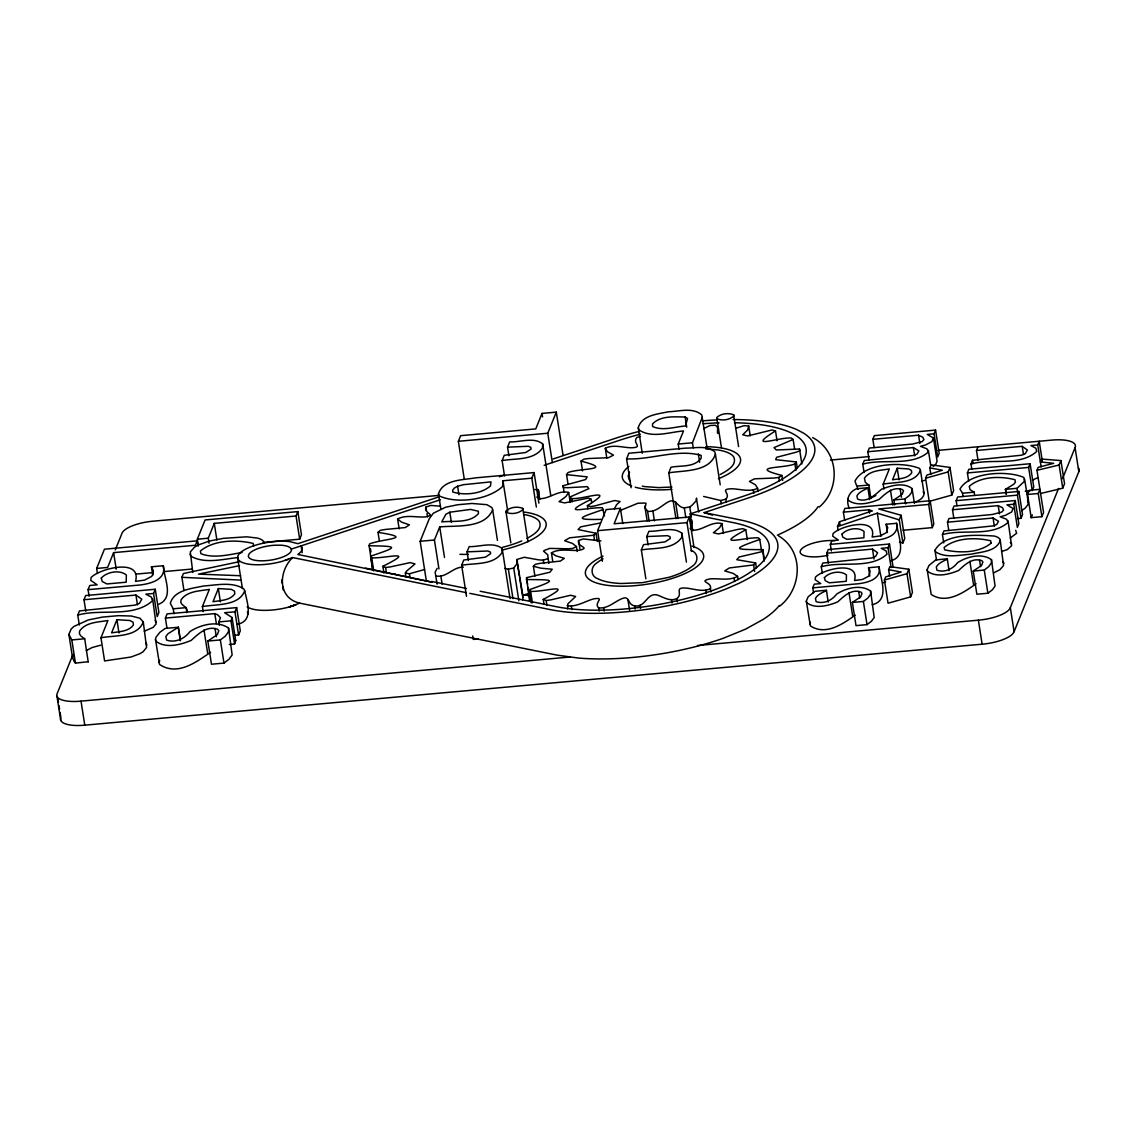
<?xml version="1.0" encoding="UTF-8"?>
<svg xmlns="http://www.w3.org/2000/svg" width="1136" height="1136" viewBox="0 0 1136 1136"><rect width="100%" height="100%" fill="white"/><g stroke="black" fill="none" stroke-linecap="round" stroke-linejoin="round"><path stroke-width="1.5" d="M228.563 628.109L228.506 631.772L225.397 636.075L220.356 639.923L207.831 641.045L211.466 664.233L223.977 663.097L229.018 659.249L232.142 654.947L228.563 628.109C217.516 620.228 200.632 624.63 190.024 631.531C184.671 638.645 175.413 643.175 166.623 640.108L165.87 636.487L168.014 633.718L178.38 627.242L165.231 628.421L159.793 632.383L156.03 637.225L155.49 639.511L159.565 664.475C177.386 676.417 196.315 662.061 210.586 652.263M870.616 591.075L870.574 594.284L867.819 598.076L863.388 601.455L852.369 602.449L856.004 625.624L867.024 624.63L871.454 621.25L874.195 617.473L870.616 591.075C860.889 584.117 846.036 587.994 836.692 594.071C831.992 600.333 823.856 604.324 816.117 601.626L815.449 598.431C819.454 590.592 838.496 588.931 814.881 591.345L808.065 596.925L806.319 601.1L810.337 625.851C825.588 636.018 842.983 623.92 855.238 615.101M849.345 508.516C845.667 500.635 848.294 492.257 856.359 488.835C879.96 486.421 860.918 488.082 856.913 495.921L857.581 499.116C867.464 502.978 874.89 494.827 881.621 489.176C890.837 485.711 903.532 481.877 912.08 488.565L912.038 491.789L909.297 495.566L904.867 498.945L893.847 499.939L894.614 504.909M991.487 559.665L991.43 562.888L988.689 566.665L984.259 570.059L973.24 571.053L976.861 594.227L987.88 593.233L992.31 589.84L995.065 586.062L991.487 559.665C981.76 552.721 966.892 556.597 957.563 562.675C952.848 568.923 944.712 572.927 936.973 570.229L936.305 567.034C940.324 559.196 959.352 557.535 935.752 559.934L928.921 565.515L927.175 569.69L931.208 594.44C946.444 604.622 963.853 592.509 976.094 583.705M874.138 447.598L872.846 439.32L874.337 435.642L935.567 430.104L934.062 433.796L927.274 434.406L933.451 438.056L931.989 441.535L925.684 444.929L920.444 446.334L927.019 448.876L928.311 452.085C911.143 466.995 883.07 458.22 862.778 464.198L864.084 472.477M953.8 518.044L952.508 509.766L953.999 506.074L1015.229 500.55L1013.738 504.242L1006.936 504.853L1013.113 508.502L1011.651 511.967L1005.346 515.361L1000.106 516.766L1006.681 519.308L1007.973 522.517C990.805 537.442 962.732 528.652 942.44 534.63L943.746 542.909M1008.03 520.785L1011.608 545.692L1007.277 549.611L1001.526 551.556M468.415 560.474L467.066 551.855L469.182 546.615C479.733 547.027 493.166 541.446 502.183 548.546L501.998 552.721C493.223 565.416 475.004 562.86 461.628 565.274L466.498 596.301M508.9 455.777L507.551 447.158L509.666 441.918C520.231 442.33 533.65 436.749 542.667 443.849L542.497 448.024C533.707 460.719 515.488 458.163 502.126 460.577L504.554 476.098M648.102 545.039L646.782 536.547L648.897 531.307C659.462 531.719 672.881 526.138 681.898 533.238L681.728 537.413C672.938 550.108 654.719 547.552 641.357 549.966L645.873 578.849M166.949 628.009L165.402 618.083L167.091 613.894L236.671 607.604L234.967 611.807L224.63 612.73L232.085 617.53L230.949 620.838L234.584 644.013L229.344 644.481M232.085 617.53L235.72 640.704L234.584 644.013M534.09 472.576L531.818 478.185L502.95 480.784L502.68 486.364C488.324 500.067 456.615 504.199 439.064 495.793L438.482 493.762C443.196 479.406 462.934 480.102 475.217 477.887L534.09 472.576L538.89 503.149M620.242 510.476L637.949 503.234L644.978 503.035L646.029 503.347L645.12 507.877L647.591 511.299C655.855 512.407 661.805 505.378 668.11 501.956C676.247 497.469 676.886 507.465 684.298 507.849L689.779 506.997L692.094 505.222L695.999 500.99L696.567 498.193M440.37 506.173L430.743 505.449L425.986 507.025C423.132 513.571 437.502 514.58 425.233 516.937C416.202 517.576 406.006 514.409 397.628 519.024L399.162 528.836M548.83 563.456L547.68 554.751L543.548 551.145L544.229 550.52L549.597 548.404L567.943 548.787L572.729 548.447L576.421 546.558L577.187 551.471M85.811 611.324L83.993 599.737L85.697 595.548L155.263 589.257L153.573 593.461L145.848 594.156L151.514 597.209L152.437 600.83C132.969 618.367 100.976 608.314 77.773 615.116L79.335 625.041M152.622 598.913L156.072 624.005L153.062 627.441L144.244 631.204M735.517 428.414L744.108 425.645L748.695 426.014L747.602 430.004L742.703 434.79L747.63 435.968L772.082 429.948L775.505 430.913L777.052 440.74M143.292 621.96C137.342 637.523 114.637 635.152 100.962 637.765L104.583 660.939L131.009 657.02L139.955 653.683L143.037 651.794L146.558 647.52L143.292 621.96L139.955 618.24L131.35 616.024L118.456 615.655L102.254 617.118L88.267 619.958L73.883 626.461L71.128 629.088L68.884 634.413L72.519 657.588L74.152 661.464L75.445 663.112L88.31 661.72M174.007 613.767L173.226 608.797L170.301 603.273C174.291 589.769 192.041 588.533 203.671 585.977C216.735 585.139 231.914 581.447 243.715 588.789L244.709 590.819C238.759 606.397 216.053 604.011 202.378 606.624L203.159 611.594M244.709 590.819C247.123 602.321 254.123 620.994 237.339 624.303M858.049 489.346L854.954 481.181C864.212 462.764 902.623 461.415 919.564 468.43L920.444 470.219C915.204 483.922 895.211 481.834 883.183 484.121L883.964 489.091M920.444 470.219L924.065 493.393C923.866 498.463 918.428 500.82 914.381 502.467M1000.248 540.338C996.627 551.727 980.78 551.855 970.982 554.254C959.522 554.865 946.174 558.443 935.794 552.025L934.985 550.278C944.286 533.011 977.145 534.886 994.312 536.05A24.921 8.236 -8.9 0 1 1000.248 540.338L1003.557 565.572L999.836 569.747L993.645 572.842M963.044 496.546L962.519 493.223L959.948 489.076C969.661 471.937 1007.49 470.233 1023.848 477.461L1024.331 481.408L1017.004 488.31L1005.445 489.36L1006.212 494.316M1024.658 479.321L1028.293 502.495L1027.966 504.583L1025.126 508.204L1021.761 510.66M192.793 572.445L190.308 551.897L194.654 547.041L198.502 544.854L209.393 541.048L223.394 538.35L246.682 536.817L257.361 538.066A28.329 9.358 -8.9 0 1 264.106 542.937M529.546 600.83L526.55 577.656L549.909 572.232L552.252 569.235L540.821 568.17L533.38 566.282L534.914 576.108M764.003 561.369L762.81 549.654C735.162 549.426 729.88 549.98 759.771 539.458L758.394 537.853C744.094 537.143 712.215 547.666 745.784 529.816L742.83 528.666L737.96 529.39L718.392 533.948L713.38 532.727L719.585 527.686L721.885 523.582C711.164 520.856 702.318 531.123 691.938 530.157M779.381 605.445A134.857 44.574 -8.9 0 1 763.179 619.418L745.514 629.174L723.746 638.091A134.857 44.574 -8.9 0 1 578.423 658.056L556.839 655.089L299.719 603.145C277.255 597.877 278.59 571.266 292.577 557.549L466.3 592.651M426.27 580.368L420.164 541.29L429.309 518.669L433.37 513.202L445.497 507.267L457.737 504.739L471.866 503.461L486.946 504.682L491.987 507.664L492.669 509.837C484.532 528.822 456.7 525.343 439.717 526.905L434.421 540.012L438.95 568.895M72.519 657.588L73.031 655.131M642.266 453.25L638.276 427.775C641.542 415.222 657.815 414.086 668.408 411.772C679.101 411.488 693.059 406.986 701.807 415.023L707.061 447.939M631.105 487.756L626.589 458.873L628.861 453.25L685.562 448.138C695.047 448.166 706.89 445.142 714.757 451.816L715.424 454.244C709.176 472.235 684.213 470.261 668.763 472.832L675.948 518.698M159.125 662.686L159.665 660.399M809.94 624.275L810.422 622.258M702.275 417.352L692.463 442.77L693.258 447.868M372.92 570.286L369.086 545.749L369.683 543.817C384.238 538.521 415.833 538.294 378.018 532.358L379.296 540.537M432.22 582.285L431.779 581.476L466.427 588.448M522.532 599.879L523.114 596.869L516.795 559.48L524.278 557.265L539.046 559.92L543.292 560.133L548.063 558.557M614.377 508.857L616.578 504.696L620.1 501.487L614.505 500.536L595.647 505.719L590.805 506.599L587.383 505.634L587.894 508.914M77.773 615.116L79.463 610.927L134.985 605.133L139.444 603.358L141.787 599.212L135.937 595.051L83.993 599.737M88.068 589.655L89.758 585.494L97.171 584.827L90.795 580.397L91.093 577.571C99.002 568.71 141.886 557.591 135.539 581.362L144.599 580.113L151.684 576.378L153.119 573.95L153.289 570.655L151.443 566.807L163.343 565.728C166.921 581.121 146.785 584.685 135.653 585.367L88.068 589.655L89.105 596.272M97.426 573.41L96.659 568.44L104.441 549.199L197.181 540.835L197.962 545.805M197.181 540.835L195.392 545.252L113.614 552.621L107.622 567.446L96.659 568.44M72.988 654.478L57.141 693.67A28.102 9.287 -8.9 0 0 81.011 701.139L570.315 656.991M115.276 549.966L121.879 533.636A27.307 9.031 -8.9 0 1 153.829 521.126L438.226 495.466M100.962 637.765L107.934 620.512C98.335 622.201 85.839 622.045 79.634 630.991L79.406 633.618L80.684 635.805L84.575 638.787L71.809 639.937L68.884 634.413M116.909 619.702L111.584 632.866C118.996 631.531 128.553 631.786 133.381 624.985L133.125 622.258L129.902 620.497L116.909 619.702L118.982 632.937M183.961 590.55L181.888 577.315L183.407 573.538L239.696 561.582M198.346 545.82L197.309 539.202L205.091 519.961L297.831 511.598L301.466 534.772L299.677 539.174L263.14 542.483M209.052 543.178L208.271 538.208L214.264 523.384L296.042 516L297.831 511.598M186.773 612.616C188.434 606.78 182.569 606.681 180.823 602.478L181.05 599.851C187.255 590.905 199.751 591.075 209.351 589.371L202.378 606.624M218.325 588.562L213 601.739C220.412 600.39 229.969 600.646 234.797 593.844L234.541 591.132L231.318 589.371L218.325 588.562L220.398 601.81M207.831 641.045L217.317 634.626L218.808 630.721L217.629 629.301C206.88 625.297 198.374 633.888 191.146 640.42C180.581 644.765 165.884 648.826 155.944 641.3L155.49 639.511M219.262 625.254L218.751 621.946L220.469 617.771L217.714 614.846L214.789 613.625L165.402 618.083M235.152 635.294L238.603 634.981L240.292 630.792L236.671 607.604M464.297 479.222L458.362 441.293L460.634 435.684L535.766 428.897L542.028 413.419L556.299 412.141L563.044 455.238M502.126 460.577L504.242 455.323L525.84 452.483L531.08 449.047L530.81 447.328L528.354 446.292L507.551 447.158M461.628 565.274L463.758 560.02L485.356 557.18L490.596 553.743L490.326 552.025L487.855 550.988L467.066 551.855M552.352 462.537L547.765 433.228L556.299 412.141M602.378 561.255L597.593 530.682L606.127 509.595L620.384 508.303L622.784 523.597M620.384 508.303L614.122 523.781L689.268 516.994L694.053 547.58M679.001 449.16L678.206 444.062L683.503 430.956C669.289 432.12 651.695 438.652 638.886 429.862L638.276 427.775M668.763 472.832L671.035 467.208C681.032 465.334 694.522 467.606 701.182 458.191L701.139 455.408C677.454 448.621 650.956 460.066 626.589 458.873M641.357 549.966L643.473 544.712L665.071 541.872L670.311 538.436L670.041 536.717L667.57 535.681L646.782 536.547M691.512 551.5L686.996 522.617L689.268 516.994M812.765 587.852L814.242 584.174L820.76 583.592L815.151 579.701L815.421 577.216C822.379 569.42 860.108 559.622 854.528 580.539L862.494 579.445L868.742 576.165L870.148 571.124L868.529 567.73L879.008 566.793C882.147 580.326 864.425 583.464 854.641 584.074L812.765 587.852L813.532 592.807M822.322 573.382L821.285 566.765L822.776 563.073L871.624 557.989L875.558 556.427L877.631 552.778L872.476 549.1L826.767 553.232L828.314 563.158M826.767 553.232L828.258 549.54L889.488 544.016L893.109 567.191M830.345 544.357L831.836 540.693L838.354 540.097L832.745 536.22L833.015 533.721C839.973 525.925 877.702 516.142 872.121 537.058L880.088 535.965L886.336 532.67L887.741 527.629L886.123 524.25L896.588 523.298C899.74 536.845 882.019 539.983 872.235 540.58L830.345 544.357L831.382 550.988M838.056 529.916L837.53 526.607L839.49 521.765L872.349 510.916L868.983 509.823L843.395 512.137L844.687 520.416M843.395 512.137L844.886 508.445L930.171 500.749L933.792 523.923L932.301 527.615L903.035 530.256M862.778 464.198L864.269 460.506L913.358 455.493L917.05 454.088L918.868 450.893L913.387 447.57L867.819 451.759L869.111 460.037M867.819 451.759L869.31 448.067L912.577 444.048L922.077 441.648L923.909 439.589L922.844 437.275L918.555 435.202L872.846 439.32M883.183 484.121L889.332 468.941C880.869 470.432 869.878 470.29 864.425 478.171L865.348 482.402L868.77 485.029L857.538 486.038M897.213 468.231L892.527 479.818C899.059 478.639 907.465 478.867 911.711 472.874L911.484 470.489L908.658 468.941L897.213 468.231L899.03 479.818M852.369 602.449L860.719 596.798L862.025 593.361L860.989 592.112C851.546 588.59 844.048 596.159 837.686 601.895C828.385 605.715 815.449 609.294 806.716 602.676L806.319 601.1M893.847 499.939L902.197 494.288L903.503 490.851L902.467 489.602C893.01 486.08 885.512 493.649 879.165 499.386C869.864 503.205 856.927 506.784 848.18 500.167L847.783 498.59M891.107 567.56L887.997 547.708L889.488 544.016M899.499 542.014L902.879 543.036L899.243 519.862L901.104 515.275L878.739 508.942L928.68 504.441L930.171 500.749M884.419 580.042L885.682 576.918L901.175 572.019L888.608 569.676L889.829 566.637L908.8 569.235L912.435 592.41L910.632 596.869L888.04 603.216L884.419 580.042L906.997 573.694L908.8 569.235M925.599 478.242L926.862 475.118L942.355 470.219L929.788 467.876L931.023 464.837L949.98 467.436L953.615 490.61L951.812 495.069L929.22 501.416L925.599 478.242L948.177 471.894L949.98 467.436M902.879 543.036L904.739 538.45L901.104 515.275M942.44 534.63L943.931 530.952L993.02 525.925L996.712 524.52L998.53 521.325L993.063 518.016L947.481 522.191L948.773 530.469M947.481 522.191L948.972 518.513L992.239 514.494L1001.739 512.08L1003.571 510.036L1002.506 507.707L998.217 505.634L952.508 509.766M956.966 505.634L956.185 500.664L957.676 496.972L1018.907 491.448L1022.528 514.622L1021.037 518.314L1017.544 518.627M968.696 481.224L967.403 472.945L968.894 469.253L1030.111 463.729L1033.746 486.904L1032.255 490.596L1028.62 467.421L1030.111 463.729M971.791 468.969L971.024 463.999L972.515 460.307L1021.363 455.224L1025.297 453.662L1027.356 450.012L1022.201 446.334L976.491 450.467L978.053 460.392M976.491 450.467L977.982 446.775M1005.445 489.36L1013.795 484.234L1015.428 482.161L1014.959 479.719C1000.66 475.97 980.993 476.112 969.278 486.322L969.974 489.573L974.092 492.186L962.519 493.223M973.24 571.053L981.589 565.401L982.896 561.965L981.859 560.715C972.402 557.18 964.904 564.748 958.557 570.499C949.256 574.319 936.32 577.897 927.572 571.266L927.175 569.69M1021.037 518.314L1017.416 495.14L1018.907 491.448M1041.13 466.882L1037.722 444.943L1039.213 441.251L1042.323 461.117M1041.882 516.681L1038.247 493.507L1039.951 489.304L1029.259 490.269L1027.555 494.472L1031.19 517.647L1041.882 516.681L1043.572 512.478L1036.955 470.318L1038.162 467.35L1053.683 463.332L1040.363 461.926L1041.527 459.043L1060.91 460.577L1064.546 483.751L1062.742 488.21L1040.59 493.493M1031.19 517.647L1032.326 514.849M1062.742 488.21L1059.121 465.022L1060.91 460.577M60.094 712.542L60.904 717.696A28.102 9.287 -8.9 0 0 84.774 725.166L982.129 644.197A28.002 9.258 -8.9 0 0 1014.093 631.687L1010.33 607.661L1058.553 488.452M1062.515 478.654L1075.068 447.627A27.832 9.202 -8.9 0 0 1051.183 440.157L938.137 450.367M1014.093 631.687L1078.831 471.667A27.832 9.202 -8.9 0 0 1078.447 467.975M567.645 608.896L567.844 603.898L575.64 596.485L570.613 595.264L551.045 599.822L546.175 600.546L543.235 599.396C576.79 581.547 544.925 592.069 530.626 591.359L529.248 589.754C559.139 579.232 553.857 579.786 526.209 579.559M726.387 502.424L725.861 499.158C731.385 493.464 718.861 489.304 731.144 488.778C739.777 488.778 749.32 492.47 757.598 488.295L755.44 484.802L749.419 481.423L754.503 478.824L773.999 478.043L778.87 477.432L781.88 475.459L782.647 480.372M629.585 472.051L628.165 475.913L629.088 479.449A50.282 16.614 -8.9 0 0 630.409 481.039M405.864 576.364L405.353 573.098L406.305 571.351L415.009 563.939L410.266 562.604L390.457 566.878L385.587 567.517L382.875 566.282C417.168 549.228 387.433 558.429 371.699 557.861L370.577 556.2C398.566 546.743 399.02 546.26 369.086 545.749M538.421 498.605C548.844 499.712 557.989 489.616 568.682 492.484L565.842 496.617L559.04 501.643L564.635 502.907L588.448 498.065L591.174 499.3L591.686 502.566M568.099 484.433L566.552 474.607L568 472.619C578.579 468.06 616.237 470.247 581.007 461.088L584.018 459.114L588.888 458.504L608.385 457.723L613.483 455.124L607.448 451.745L605.289 448.266C613.568 444.077 623.124 447.769 631.744 447.769C644.027 447.243 631.502 443.097 637.026 437.403L640.448 436.48M781.88 475.459C746.65 466.3 784.309 468.486 794.888 463.928L796.336 461.94L775.689 459.668L776.612 457.297L795.74 452.327L799.787 450.85L799.531 449.032L776.257 449.984L774.014 447.612L793.113 439.476L794.66 449.288M567.12 605.63C576.492 607.348 585.04 601.143 593.716 598.857C606.113 596.911 593.219 602.776 598.601 607.845C607.22 609.024 613.965 602.208 621.065 599.027C630.537 594.582 626.774 604.494 634.57 605.829C645.461 607.973 646.412 593.205 656.565 594.81C662.7 596.627 669.672 602.066 676.815 598.573C683.418 594.014 673.804 587.312 685.15 588.022C693.343 588.491 702.36 592.566 710.426 588.647C712.428 582.115 697.717 581.731 709.759 578.934C718.861 578.082 729.213 581.121 737.591 576.364L738.102 579.63M690.148 528.865L691.668 525.017L690.418 521.367M819.297 507.039C841.18 488.324 838.851 451.276 812.709 437.616M779.907 606.013C802.016 588.405 804.387 551.343 778.586 535.88M505.051 568.398L508.36 569.15L513.728 568.028L516.894 563.882L517.476 560.872M437.19 568.327L435.131 572.217L437.119 584.145M536.859 497.256L538.393 495.154L538.776 491.178L538.208 489.616L534.871 489.573M587.383 505.634C618.382 486.251 583.364 499.627 571.706 498.548L569.775 497.085L588.888 488.65L587.34 486.648L567.645 487.699L563.357 487.514L563.101 485.711L585.622 479.548L587.198 476.879L566.552 474.607M775.505 430.913C744.506 450.31 779.523 436.934 791.181 438.013L793.113 439.476M533.38 566.282L535.397 564.28L540.196 563.342L560.446 561.07L564.294 558.33L555.831 555.802L551.429 552.849C559.792 548.092 570.144 551.13 579.261 550.278C591.302 547.481 576.591 547.098 578.579 540.566L583.208 538.933L600.93 540.921M737.591 576.364L733.189 573.424L724.725 570.883L729.411 567.943L753.622 564.933L755.639 562.931L736.767 559.693L739.11 556.995L762.469 551.556M378.018 532.358L380.276 530.356L385.118 529.49L405.268 527.558L409.414 524.846L401.505 522.106L397.628 519.024M576.421 546.558L572.544 543.477L564.62 540.736L569.633 537.825L593.773 535.226L596.031 533.224L578.025 529.561L580.709 526.848L599.936 523.071M591.174 499.3C556.881 516.355 586.616 507.153 602.35 507.721L604.494 515.929M933.11 466.484L935.61 464.709L937.072 461.23L933.451 438.056M86.251 650.573L92.115 647.548L100.635 645.191M870.687 498.193L875.842 495.509M1037.708 477.631L1032.368 480.216M457.609 486.236L454.343 488.068L452.668 490.141L452.795 492.044C464.51 495.481 480.997 494.203 490.482 485.924L490.979 481.877L463.616 484.674L457.609 486.236L458.93 494.728M158.884 604.167C174.774 597.522 163.598 577.585 163.343 565.728M527.019 538.365C532.756 535.141 542.88 529.603 539.387 521.623A50.282 16.614 -8.9 0 0 523.568 514.452M720.238 474.507C726.245 471.142 737.363 465.618 733.799 457.112A50.282 16.614 -8.9 0 0 717.98 449.941L705.839 448.961M703.638 428.641L710 425.503L715.297 425.262C719.912 426.838 716.063 432.589 717.909 433.512M449.813 512.208L445.894 514.225L441.734 521.921C453.775 520.558 469.551 523.497 478.455 513.628L478.327 511.257L470.588 509.411L449.813 512.208L451.418 522.404M292.577 557.549L282.083 561.369A32.632 10.792 -8.9 0 1 237.893 555.944A32.632 10.792 -8.9 0 1 289.666 541.602L297.902 543.675L438.979 496.858M299.719 603.145L289.226 606.965A32.632 10.792 -8.9 0 1 247.137 606.851M603.472 509.382C584.089 516.355 568.682 520.146 601.086 519.379M1010.245 538.01L1016.635 533.267L1015.683 530.327M882.629 582.967L885.64 581.731M890.894 560.786C907.976 556.029 897.426 534.758 896.588 523.298M872.192 604.707C890.198 600.617 880.542 578.607 879.008 566.793M435.841 575.966C446.491 578.196 453.264 566.523 463.346 567.205M285.15 560.46L288.26 559.366M837.53 526.607L877.29 513.174L899.243 519.862M499.428 476.793L504.469 475.118M553.175 458.958L615.314 438.34A134.857 44.574 -8.9 0 1 639.199 431.41M291.256 549.114L291.398 549.852A21.754 7.185 -8.9 0 1 290.461 552.238L289.68 553.062A21.754 7.185 -8.9 0 1 286.102 555.49L284.54 556.257A21.754 7.185 -8.9 0 1 261.45 560.829A21.754 7.185 -8.9 0 1 248.358 556.072L248.756 554.51A21.754 7.185 -8.9 0 1 274.017 545.266L280.351 545.166A21.754 7.185 -8.9 0 1 288.345 546.657L289.396 547.197A21.754 7.185 -8.9 0 1 291.256 549.128L440.257 499.783M544.158 465.306L619.589 440.271A126.153 41.691 -8.9 0 1 640.377 434.179M692.79 530.81L690.148 513.912L743.299 496.276A126.153 41.691 -8.9 0 0 806.148 449.245A126.153 41.691 -8.9 0 0 734.481 422.748M712.428 515.119L704.164 512.62L747.573 498.207A134.857 44.574 -8.9 0 0 803.592 433.157L797.316 429.82A134.857 44.574 -8.9 0 0 733.118 419.553M289.226 606.965L296.07 604.707L289.609 606.851L295.175 605.062M424.594 569.519L409.414 573.779L405.353 573.098M703.624 496.446L720.735 500.522L725.861 499.158M529.049 593.432L522.83 595.15L523.114 596.869M921.864 481.11L924.874 480.315M1036.955 470.318L1059.121 465.022M242.11 552.479C228.861 554.652 213.809 558.742 200.902 553.701L200.405 550.988C214.079 539.685 236.742 539.515 253.186 543.434L253.655 546.175M239.526 565.657L198.473 574.134L240.647 575.725M238.347 557.52C222.968 559.04 205.105 564.237 190.862 556.214L189.939 554.24M458.362 441.293L547.765 433.228M678.206 444.062L692.463 442.77M830.388 460.08L869.239 456.573M1037.722 444.943L1030.92 445.553L1035.904 448.237L1036.728 451.432C1019.603 466.868 991.43 458.021 971.024 463.999M671.944 487.017L658.681 487.628L644.907 486.606A50.282 16.614 -8.9 0 1 642.294 486.123M197.309 539.202L208.271 538.208M967.403 472.945L1028.62 467.421M420.164 541.29L434.421 540.012M1025.254 491.221L1030.508 490.752M597.593 530.682L686.996 522.617M136.377 574.078L152.039 572.658M164.223 571.564L192.069 569.051M956.185 500.664L1017.416 495.14M1027.555 494.472L1038.247 493.507M173.226 608.797L185.992 607.646M887.997 547.708L881.195 548.319L886.179 551.003L887.003 554.198C869.864 569.633 841.705 560.786 821.285 566.765M218.751 621.946L230.949 620.838M478.313 638.957L473.243 639.412L472.704 635.961M697.504 645.504L978.366 620.171A28.002 9.258 -8.9 0 0 1010.33 607.661M181.888 577.315L240.747 580.084M685.122 417.026C674.401 416.841 660.442 415.492 652.518 423.969L652.589 426.497C662.728 431.268 674.812 426.753 685.519 425.972L687.55 418.46L685.122 417.026L686.726 427.221M431.893 582.172L297.859 554.482L298.953 553.672A32.632 10.792 -8.9 0 0 301.651 546.615L301.139 545.947L302.204 552.692M392.857 573.652L395.314 574.149M704.164 512.62L739.323 519.72A134.857 44.574 -8.9 0 1 738.372 583.563L727.949 588.164A134.857 44.574 -8.9 0 1 549.696 609.492L469.779 593.347M690.148 513.912L733.203 522.617A126.153 41.691 -8.9 0 1 732.308 582.342A126.153 41.691 -8.9 0 1 555.816 606.596L480.145 591.231M523.881 594.724L530.796 596.116M365.465 568.142L431.609 582.03M738.599 446.576L733.629 414.825C728.332 412.581 720.962 413.547 716.745 417.523L721.431 447.598M527.984 541.844L522.745 508.403C517.448 506.145 510.078 507.11 505.875 511.101L510.817 542.852M716.915 418.715C722.184 421.073 729.624 419.979 733.813 415.989L733.629 414.825M506.031 512.279C511.314 514.636 518.74 513.557 522.929 509.553L522.745 508.403M691.114 550.435C698.938 552.934 698.526 562.888 691.852 566.509A50.282 16.614 -8.9 0 1 669.175 577.258L642.564 582.64L621.293 583.506A56.502 18.673 -8.9 0 1 597.891 578.778C590.081 576.279 590.493 566.324 597.153 562.703A50.282 16.614 -8.9 0 1 603.017 558.813M1010.316 542.483L1011.651 543.959M234.641 639.185L235.72 640.704M155.135 620.384L156.257 622.088M923.199 491.604L924.065 493.393M247.35 611.963L248.344 613.994M145.933 643.09L146.927 645.134M1027.484 500.635L1028.293 502.495M1075.068 447.627L1078.831 471.667M1022.201 446.334L1023.508 454.613M1017.004 488.31L1017.785 493.28M1015.229 500.55L1018.85 523.724L1017.359 527.416L1013.738 504.242M1005.53 489.147L1006.311 494.103M998.217 505.634L999.51 513.912M993.063 518.016L994.355 526.28M972.515 460.307L973.027 463.63M974.177 491.973L974.603 495.495M984.259 570.059L987.88 593.233M979.544 560.005L980.581 566.637M969.86 561.298L973.495 584.472M978.366 620.171L982.129 644.197M948.177 471.894L951.812 495.069M935.567 430.104L939.188 453.292L937.697 456.97L934.062 433.796M947.31 558.898L949.043 570.684M928.368 450.353L930.696 465.249M929.788 467.876L930.824 474.507M918.555 435.202L919.848 443.48M928.68 504.441L932.301 527.615M934.985 550.278L936.533 560.218M913.387 447.57L914.693 455.848M912.08 488.565L914.423 503.461M904.867 498.945L905.633 503.915M900.152 488.906L901.459 497.185M906.997 573.694L910.632 596.869M890.468 490.198L892.811 505.094M886.123 524.25L887.415 532.528M888.608 569.676L889.644 576.307M877.29 513.174L880.925 536.348M868.855 484.816L870.843 498.278M867.918 487.784L869.651 499.57M868.983 509.823L869.509 513.131M872.476 549.1L874.038 559.04M868.529 567.73L869.835 576.009M863.388 601.455L867.024 624.63M858.688 591.416L859.725 598.033M839.49 521.765L840.015 525.073M849.004 592.708L852.639 615.882M826.454 590.294L828.187 602.08M799.531 449.032L801.846 463.942M796.336 461.94L797.358 468.486M794.888 463.928L795.91 470.474M778.87 477.432L779.381 480.713M748.695 426.014L750.229 435.841M757.598 488.295L758.11 491.561M762.81 549.654L764.343 559.48M753.324 490.042L753.835 493.322M759.771 539.458L761.56 550.903M755.639 562.931L756.406 567.83M753.622 564.933L754.645 571.479M745.784 529.816L747.332 539.628M715.424 454.244L720.21 484.831M734.097 578.281L734.609 581.547M720.735 500.522L721.246 503.802M721.885 523.582L723.433 533.409M698.313 453.789L699.648 462.295M696.482 498.505L698.683 512.038M710.426 588.647L710.951 591.913M705.797 590.28L706.308 593.56M689.779 506.997L691.327 516.809M691.838 520.089L692.349 523.355M691.185 526.28L691.696 529.546M684.298 507.849L685.832 517.661M681.898 533.238L686.428 562.121M675.522 501.743L678.05 518.584M676.815 598.573L677.34 601.839M671.504 599.78L672.015 603.046M652.888 511.044L654.421 520.87M647.591 511.299L649.125 521.112M644.836 506.202L647.137 520.927M640.051 605.176L640.562 608.456M634.57 605.829L635.081 609.095M605.289 448.266L606.823 458.078M628.038 600.348L629.585 610.16M596.031 533.224L597.309 541.403M593.773 535.226L594.54 540.14M581.007 461.088L582.541 470.9M603.713 607.817L604.224 611.083M598.601 607.845L599.112 611.111M578.579 540.566L579.871 548.759M571.706 498.548L572.232 501.814M569.775 497.085L570.542 501.984M568.682 492.484L570.229 502.311M563.101 485.711L564.123 492.428M542.028 413.419L542.568 416.869M571.365 606.212L571.877 609.492M542.667 443.849L550.775 495.58M551.429 552.849L552.707 561.042M538.208 489.616L539.742 499.442M531.818 478.185L536.348 507.068M543.292 560.133L543.803 563.413M546.175 600.546L546.956 605.46M543.235 599.396L544.002 604.309M530.626 591.359L532.415 602.818M529.248 589.754L531.293 602.847M526.55 577.656L527.573 584.202M528.084 587.482L528.851 592.381M529.362 595.662L529.873 598.928M516.837 559.764L519.408 576.122M519.606 577.471L522.475 595.761M502.95 480.784L507.749 511.37M513.728 568.028L518.854 600.745M508.36 569.15L512.975 598.601M502.183 548.546L510.007 598.544M492.669 509.837L497.454 540.409M438.482 493.762L440.882 509.042M439.717 526.905L444.517 557.478M440.839 576.023L442.131 584.202M425.986 507.025L426.497 510.305M427.008 513.571L427.519 516.852M409.414 573.779L409.926 577.045M385.587 567.517L386.354 572.43M382.875 566.282L383.94 573.14M370.45 548.731L370.961 551.997M371.699 557.861L373.744 570.954M370.577 556.2L372.622 569.292M296.042 516L299.677 539.174M281.685 580.027L282.211 583.336M282.722 586.63L283.247 589.939M237.68 558.245L242.451 588.647M234.967 611.807L238.603 634.981M214.264 523.384L216.862 539.941M220.356 639.923L223.977 663.097M214.789 613.625L216.351 623.55M215.016 628.506L216.309 636.785M203.997 629.969L207.632 653.143M186.091 607.405L186.872 612.375M178.38 627.242L180.454 640.477M178.281 627.455L180.354 640.704M155.263 589.257L158.898 612.446L157.194 616.635L153.573 593.461M151.443 566.807L152.749 575.072M135.937 595.051L137.499 604.977M113.614 552.621L116.213 569.179M84.675 638.546L88.21 661.961M71.809 639.937L75.445 663.112M81.011 701.139L84.774 725.166M57.95 698.81L58.49 702.247M59.015 705.683L59.555 709.12M56.956 696.183L60.719 720.224M828.059 555.263A22.649 7.483 -8.9 0 1 800.44 550.534A22.649 7.483 -8.9 0 1 834.832 540.665M523.696 511.995A59.839 19.781 -8.9 0 1 544.968 528.808A59.839 19.781 -8.9 0 1 502.055 550.037M468.444 554.354A59.839 19.781 -8.9 0 1 459.881 554.325M692.08 546.089A59.839 19.781 -8.9 0 1 681.898 574.901A59.839 19.781 -8.9 0 1 600.419 584.074A59.839 19.781 -8.9 0 1 603.017 556.129M705.797 446.675A59.839 19.781 -8.9 0 1 718.463 478.725M671.887 489.332A59.839 19.781 -8.9 0 1 635.251 487.202M631.644 486.009A59.839 19.781 -8.9 0 1 628.847 466.427M703.198 423.742A126.153 41.691 -8.9 0 1 719.06 422.848M702.985 420.817A134.857 44.574 -8.9 0 1 716.631 419.922M521.779 540.906A56.502 18.673 -8.9 0 1 502.353 547.353M818.161 506.585A134.857 44.574 -8.9 0 1 777.351 535.155M1003.045 561.78A24.921 8.236 -8.9 0 1 1003.883 563.513M101.274 578.096L102.212 581.462L106.883 583.947L126.195 582.2L126.352 574.986C119.706 569.491 106.784 571.777 101.274 578.096M824.381 577.67L825.205 580.638L829.323 582.825L846.306 581.291L846.448 574.944C840.597 570.102 829.223 572.118 824.381 577.67M841.961 534.19L842.798 537.158L846.902 539.33L863.9 537.797L864.042 531.449C858.191 526.607 846.817 528.638 841.961 534.19M991.061 543.193C979.047 553.189 959.096 553.189 944.627 549.81L944.186 547.424C956.228 537.47 976.179 537.328 990.635 540.764L991.061 543.193"/></g></svg>
